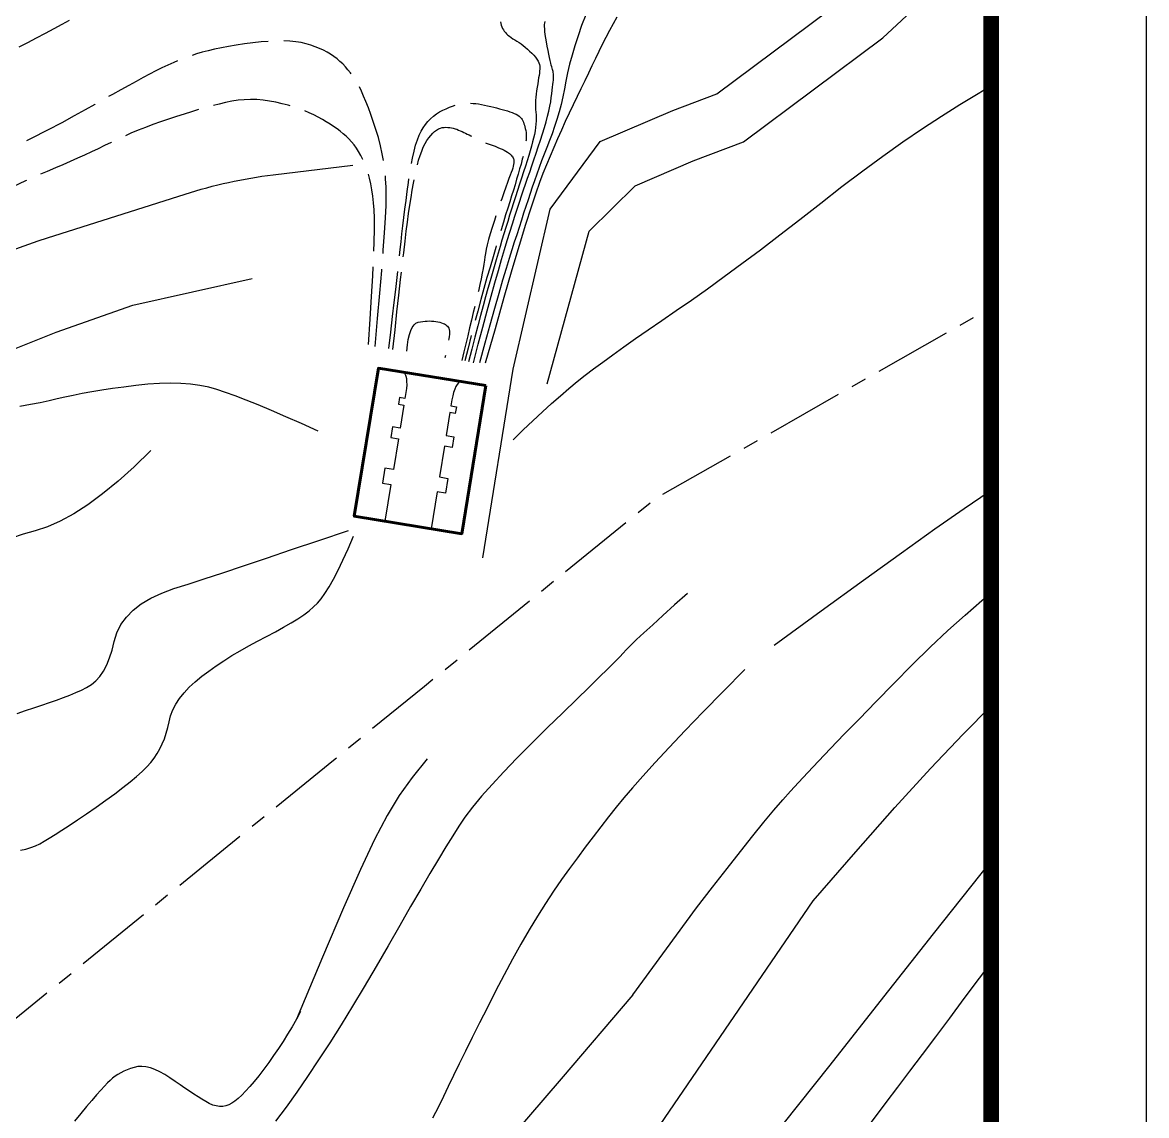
# Model space of a CAD drawing. Header units: millimetres. Extents: x 2456 to 5353, y 685 to 1986.
# Drawn here: x 5229.8 to 5302.1, y 1024.3 to 1094.6 of the extents above; entities that cross this region are included whole.
import ezdxf

# ---------------------------------------------------------------- set-up
doc = ezdxf.new("R2010")
doc.units = ezdxf.units.MM
doc.linetypes.add('CENTER', pattern=[2, 1.25, -0.25, 0.25, -0.25])
doc.linetypes.add('X11', pattern=[6, 5, -1])
doc.layers.get('0').update_dxf_attribs({"color": 10})
doc.layers.add('0-剖面粗线TS', color=7, linetype='Continuous', lineweight=30)
for name, color, linetype in [('0-外框', 6, 'Continuous'), ('DGX', 8, 'Continuous'), ('DSX', 8, 'Continuous'), ('图框', 7, 'Continuous')]:
    doc.layers.add(name, color=color, linetype=linetype)

msp = doc.modelspace()

# ---------------------------------------------------------------- linework, layer by layer
at = {"color": 252, "lineweight": 60, "true_color": 0x939598}
msp.add_lwpolyline([(5259.629, 1071.2235), (5258.0807, 1061.6985), (5251.1714, 1062.8217), (5252.7197, 1072.3467)], close=True, dxfattribs=at)
at = {"color": 252, "true_color": 0x939598, "flags": 128}
for points in [[(5254.4933, 1070.792), (5254.4291, 1070.3971), (5254.0836, 1070.4533), (5254.0146, 1070.0289), (5254.3601, 1069.9727), (5254.1194, 1068.4922), (5253.6259, 1068.5724), (5253.5136, 1067.8814), (5254.0071, 1067.8012), (5253.6862, 1065.8271), (5253.1433, 1065.9154), (5252.9877, 1064.958), (5253.5305, 1064.8697), (5253.1455, 1062.5008)], [(5257.4544, 1070.3106), (5257.3902, 1069.9158), (5257.7357, 1069.8596), (5257.6667, 1069.4352), (5257.3212, 1069.4914), (5257.0805, 1068.0108), (5257.5741, 1067.9306), (5257.4617, 1067.2396), (5256.9682, 1067.3199), (5256.6473, 1065.3458), (5257.1902, 1065.2575), (5257.0346, 1064.3001), (5256.4917, 1064.3883), (5256.1066, 1062.0194)]]:
    msp.add_lwpolyline(points, dxfattribs=at)
at = {"color": 252, "true_color": 0x939598, "extrusion": (0, 0, -1)}
msp.add_ellipse((5254.0984, 1070.8557), major_axis=(0.2006, 1.2338), ratio=0.32, start_param=6.2829896, end_param=7.8536562, dxfattribs=at)
at = {"color": 252, "true_color": 0x939598}
msp.add_ellipse((5257.8491, 1070.246), major_axis=(0.2006, 1.2338), ratio=0.32, start_param=6.2829896, end_param=7.8536562, dxfattribs=at)
at = {"layer": '0-剖面粗线TS', "color": 252, "linetype": 'Continuous', "true_color": 0x939598, "flags": 128}
for points in [[(5263.7709, 1082.5818), (5266.9859, 1086.9318), (5271.6668, 1088.9271), (5274.503, 1090.0016), (5282.9169, 1096.2994), (5290.172, 1103.0596), (5292.1389, 1105.6653)], [(5269.2345, 1084.0856), (5269.2345, 1084.0856), (5272.9735, 1085.6794), (5276.2048, 1086.9035), (5285.1651, 1093.6103), (5292.1389, 1100.1084)], [(5263.5833, 1071.3444), (5266.2744, 1081.1541), (5269.2345, 1084.0856)], [(5259.4388, 1060.1407), (5261.4025, 1072.28), (5263.7708, 1082.5812)], [(5205.0172, 1058.7414), (5208.556, 1061.4328), (5216.7927, 1067.01), (5222.2164, 1070.3234), (5227.3547, 1072.8305), (5231.9953, 1074.6686), (5236.9324, 1076.4053), (5244.6093, 1078.1129), (5244.6093, 1078.1129)]]:
    msp.add_lwpolyline(points, dxfattribs=at)
msp.add_lwpolyline([(5199.9059, 1064.3514), (5222.153, 1076.7192, -0.049724), (5231.4411, 1080.7341), (5240.2847, 1083.5538, -0.0468534), (5245.9483, 1084.7907), (5251.0731, 1085.4158)], format="xyb", dxfattribs=at)
at = {"layer": '0-剖面粗线TS', "color": 252, "linetype": 'CENTER', "lineweight": 25, "ltscale": 4, "true_color": 0x939598, "flags": 128}
msp.add_lwpolyline([(5220.5506, 1026.1349), (5223.9526, 1026.0931), (5249.8302, 1047.1268), (5255.6829, 1051.884), (5270.5336, 1063.9548), (5292.1389, 1076.2587)], dxfattribs=at)
at = {"layer": '0-外框', "color": 0}
msp.add_lwpolyline([(5302.1389, 698.3151), (5302.1389, 1292.3151), (4461.1389, 1292.3151), (4461.1389, 698.3151)], close=True, dxfattribs=at)
at = {"layer": 'DGX', "color": 252, "linetype": 'Continuous', "true_color": 0x939598}
msp.add_lwpolyline([(5261.4003, 1067.7427), (5262.0407, 1068.3724), (5262.6635, 1068.9703), (5263.2689, 1069.5364), (5263.8567, 1070.0707), (5264.4269, 1070.5731), (5264.9797, 1071.0438), (5265.5149, 1071.4827), (5266.0325, 1071.8897), (5266.5691, 1072.2969), (5267.1611, 1072.7364), (5267.8086, 1073.208), (5268.5114, 1073.7119), (5269.2696, 1074.248), (5270.0833, 1074.8163), (5270.9523, 1075.4169), (5271.8768, 1076.0496), (5272.8553, 1076.7256), (5273.8867, 1077.4558), (5274.9709, 1078.2402), (5276.1079, 1079.0789), (5277.2976, 1079.9718), (5278.5402, 1080.919), (5279.8356, 1081.9204), (5281.1838, 1082.976), (5282.5447, 1084.0336), (5283.8784, 1085.0407), (5285.1848, 1085.9973), (5286.4639, 1086.9035), (5287.7158, 1087.7593), (5288.9404, 1088.5646), (5290.1377, 1089.3194), (5291.3077, 1090.0239), (5292.1389, 1090.5422)], dxfattribs=at)
at = {"layer": 'DGX', "color": 252, "linetype": 'Continuous', "true_color": 0x939598, "flags": 128}
for points in [[(5248.8423, 1068.2999), (5247.767, 1068.7845), (5246.7665, 1069.2262), (5245.8409, 1069.6249), (5244.9902, 1069.9806), (5244.2142, 1070.2933), (5243.5132, 1070.563), (5242.887, 1070.7897), (5242.3356, 1070.9733), (5241.8045, 1071.1193), (5241.239, 1071.2329), (5240.6392, 1071.3141), (5240.0049, 1071.3628), (5239.3363, 1071.3792), (5238.6333, 1071.3631), (5237.8959, 1071.3146), (5237.1241, 1071.2337), (5236.3545, 1071.1352), (5235.6234, 1071.0339), (5234.931, 1070.9297), (5234.2772, 1070.8227), (5233.662, 1070.7129), (5233.0854, 1070.6002), (5232.5474, 1070.4847), (5232.048, 1070.3664), (5231.5386, 1070.2465), (5230.9709, 1070.1262), (5230.3447, 1070.0054), (5229.66, 1069.8842)], [(5238.0746, 1067.0476), (5237.0015, 1066.0082), (5235.9694, 1065.0811), (5234.9783, 1064.2664), (5234.0282, 1063.5641), (5233.119, 1062.9742), (5232.2508, 1062.4966), (5231.4236, 1062.1313), (5230.6374, 1061.8785), (5229.8744, 1061.6644), (5229.1171, 1061.4154)]]:
    msp.add_lwpolyline(points, dxfattribs=at)
at = {"layer": 'DGX', "linetype": 'Continuous'}
for points in [[(5278.1898, 1054.5315), (5281.1979, 1056.7325), (5283.9238, 1058.7119), (5286.3677, 1060.4695), (5288.5296, 1062.0054), (5290.4093, 1063.3197), (5292.007, 1064.4123), (5292.1389, 1064.4996)], [(5272.6181, 1057.8594), (5271.7777, 1057.1105), (5271.0288, 1056.438), (5270.3716, 1055.842), (5269.8059, 1055.3225), (5269.3318, 1054.8794), (5268.9493, 1054.5128), (5268.6584, 1054.2226), (5268.4591, 1054.0089), (5268.2486, 1053.7802), (5267.9242, 1053.4451), (5267.4857, 1053.0036), (5266.9334, 1052.4556), (5266.267, 1051.8013), (5265.4867, 1051.0405), (5264.5925, 1050.1732), (5263.5843, 1049.1996), (5262.5633, 1048.2022), (5261.6306, 1047.2636), (5260.7863, 1046.3839), (5260.0304, 1045.5631), (5259.3629, 1044.8011), (5258.7837, 1044.098), (5258.2929, 1043.4538), (5257.8904, 1042.8684), (5257.5059, 1042.2619), (5257.0688, 1041.5542), (5256.5792, 1040.7453), (5256.0371, 1039.8353), (5255.4425, 1038.824), (5254.7954, 1037.7116), (5254.0957, 1036.498), (5253.3435, 1035.1832), (5252.5706, 1033.8413), (5251.809, 1032.5463), (5251.0584, 1031.2981), (5250.3191, 1030.0968), (5249.5909, 1028.9423), (5248.8739, 1027.8348), (5248.1681, 1026.7741), (5247.4735, 1025.7603), (5246.7884, 1024.7989), (5246.1113, 1023.8953)], [(5273.1963, 1037.6324), (5274.2095, 1038.9495), (5275.149, 1040.1584), (5276.0147, 1041.2592), (5276.8066, 1042.2518), (5277.5248, 1043.1363), (5278.1691, 1043.9127), (5278.7397, 1044.5809), (5279.2366, 1045.1409), (5279.7428, 1045.6919), (5280.3417, 1046.3328), (5281.0333, 1047.0636), (5281.8175, 1047.8843), (5282.6943, 1048.795), (5283.6638, 1049.7956), (5284.7259, 1050.8861), (5285.8806, 1052.0666), (5287.0683, 1053.2604), (5288.2293, 1054.3912), (5289.3635, 1055.4589), (5290.471, 1056.4634), (5291.5518, 1057.4049), (5292.1389, 1057.8941)], [(5276.2966, 1052.9556), (5274.8987, 1051.5385), (5273.6222, 1050.2313), (5272.467, 1049.0341), (5271.4332, 1047.9467), (5270.5207, 1046.9693), (5269.7296, 1046.1019), (5269.0599, 1045.3443), (5268.5115, 1044.6967), (5268.0222, 1044.096), (5267.5297, 1043.4792), (5267.034, 1042.8464), (5266.5351, 1042.1975), (5266.033, 1041.5325), (5265.5278, 1040.8514), (5265.0193, 1040.1543), (5264.5076, 1039.4411), (5263.9922, 1038.6977), (5263.4724, 1037.9102), (5262.9484, 1037.0783), (5262.4201, 1036.2023), (5261.8874, 1035.2821), (5261.3504, 1034.3176), (5260.8092, 1033.3088), (5260.2636, 1032.2559), (5259.7319, 1031.2094), (5259.2322, 1030.2199), (5258.7645, 1029.2874), (5258.3288, 1028.412), (5257.9251, 1027.5936), (5257.5535, 1026.8322), (5257.2138, 1026.1279), (5256.9062, 1025.4806), (5256.5824, 1024.826), (5256.1944, 1024.1)], [(5280.6977, 1038.0776), (5283.4327, 1041.2329), (5285.9502, 1044.0712), (5288.25, 1046.5924), (5290.3322, 1048.7965), (5292.1389, 1050.6251)], [(5255.8639, 1047.2207), (5254.8986, 1046.0185), (5254.0629, 1044.8479), (5253.2794, 1043.5655), (5252.4709, 1042.0279), (5251.5603, 1040.0918), (5250.4702, 1037.6138), (5249.1235, 1034.4505), (5247.443, 1030.4586)], [(5270.5448, 1014.3466), (5273.1606, 1017.1015), (5275.8912, 1020.231), (5278.7598, 1023.7078), (5281.7899, 1027.5045), (5285.0048, 1031.5937), (5288.4281, 1035.948), (5292.0831, 1040.5401), (5292.1389, 1040.6086)], [(5270.2536, 1022.7863), (5280.6977, 1038.0776)], [(5269.0876, 1032.0246), (5273.1963, 1037.6324)], [(5270.2074, 1002.4133), (5273.4508, 1007.388), (5275.9835, 1011.2834), (5277.9128, 1014.2585), (5279.3463, 1016.4723), (5280.3912, 1018.0835), (5281.155, 1019.2512), (5281.7451, 1020.1344), (5282.2689, 1020.8918), (5282.8157, 1021.6565), (5283.4029, 1022.4575), (5284.0297, 1023.2977), (5284.6955, 1024.1802), (5285.3995, 1025.108), (5286.1411, 1026.084), (5286.9194, 1027.1113), (5287.7339, 1028.193), (5288.5847, 1029.3316), (5289.4756, 1030.5285), (5290.4112, 1031.7847), (5291.3963, 1033.1012), (5292.1389, 1034.0858)], [(5269.0876, 1032.0246), (5264.4775, 1026.6296), (5260.4133, 1021.8914)], [(5247.7137, 1030.9531), (5247.443, 1030.4586), (5247.1648, 1029.9726), (5246.8793, 1029.495), (5246.5863, 1029.0259), (5246.2859, 1028.5652), (5245.978, 1028.1129), (5245.6628, 1027.669), (5245.3401, 1027.2336), (5245.0225, 1026.8222), (5244.7224, 1026.4502), (5244.4398, 1026.1176), (5244.1748, 1025.8245), (5243.9274, 1025.5708), (5243.6974, 1025.3566), (5243.485, 1025.1818), (5243.2902, 1025.0465), (5243.1012, 1024.9471), (5242.9062, 1024.8802), (5242.7053, 1024.8458), (5242.4984, 1024.8437), (5242.2856, 1024.8742), (5242.0669, 1024.9371), (5241.8422, 1025.0325), (5241.6116, 1025.1603), (5241.3713, 1025.3101), (5241.1175, 1025.4715), (5240.8503, 1025.6444), (5240.5696, 1025.8289), (5240.2755, 1026.025), (5239.9679, 1026.2326), (5239.6469, 1026.4518), (5239.3124, 1026.6825), (5238.9777, 1026.9001), (5238.656, 1027.0797), (5238.3474, 1027.2213), (5238.0518, 1027.3249), (5237.7693, 1027.3906), (5237.4999, 1027.4183), (5237.2435, 1027.4081), (5237.0002, 1027.3599), (5236.7689, 1027.2881), (5236.5486, 1027.2069), (5236.3393, 1027.1164), (5236.141, 1027.0166), (5235.9538, 1026.9074), (5235.7776, 1026.7889), (5235.6124, 1026.6611), (5235.4582, 1026.524), (5235.2922, 1026.3591), (5235.0919, 1026.1478), (5234.857, 1025.8901), (5234.5878, 1025.5861), (5234.284, 1025.2358), (5233.9458, 1024.8391), (5233.5732, 1024.3961), (5233.1661, 1023.9067)]]:
    msp.add_lwpolyline(points, dxfattribs=at)
at = {"layer": 'DGX', "linetype": 'Continuous', "flags": 128}
for points in [[(5229.4851, 1050.1349), (5230.0136, 1050.3283), (5230.5437, 1050.5021), (5231.0614, 1050.6659), (5231.5527, 1050.8292), (5232.0176, 1050.992), (5232.4562, 1051.1543), (5232.8684, 1051.316), (5233.2543, 1051.4772), (5233.6138, 1051.6379), (5233.9468, 1051.798), (5234.2546, 1051.9843), (5234.5382, 1052.2233), (5234.7975, 1052.5152), (5235.0326, 1052.8598), (5235.2435, 1053.2572), (5235.4302, 1053.7073), (5235.5926, 1054.2103), (5235.7308, 1054.766), (5235.901, 1055.3284), (5236.1597, 1055.8515), (5236.5068, 1056.3351), (5236.9422, 1056.7793), (5237.4661, 1057.1841), (5238.0783, 1057.5496), (5238.779, 1057.8756), (5239.568, 1058.1622), (5240.4727, 1058.4544), (5241.5201, 1058.797), (5242.7102, 1059.19), (5244.0432, 1059.6334), (5245.5189, 1060.1273), (5247.1374, 1060.6715), (5248.8986, 1061.2662), (5250.8026, 1061.9113)], [(5229.6918, 1041.3258), (5230.0426, 1041.4036), (5230.3658, 1041.4992), (5230.6613, 1041.6126), (5230.9293, 1041.7439), (5231.2085, 1041.9034), (5231.5378, 1042.1019), (5231.9173, 1042.3392), (5232.3469, 1042.6153), (5232.8267, 1042.9303), (5233.3566, 1043.2842), (5233.9366, 1043.6769), (5234.5668, 1044.1084), (5235.195, 1044.548), (5235.7691, 1044.9647), (5236.289, 1045.3584), (5236.7548, 1045.7293), (5237.1664, 1046.0774), (5237.5239, 1046.4025), (5237.8273, 1046.7047), (5238.0765, 1046.9841), (5238.2894, 1047.2594), (5238.4837, 1047.5495), (5238.6593, 1047.8543), (5238.8164, 1048.1739), (5238.9549, 1048.5083), (5239.0748, 1048.8574), (5239.176, 1049.2213), (5239.2587, 1049.6), (5239.3556, 1049.9834), (5239.4997, 1050.3616), (5239.691, 1050.7345), (5239.9294, 1051.1022), (5240.2149, 1051.4647), (5240.5476, 1051.8219), (5240.9274, 1052.1738), (5241.3544, 1052.5205), (5241.8139, 1052.8618), (5242.2913, 1053.1974), (5242.7864, 1053.5274), (5243.2995, 1053.8517), (5243.8303, 1054.1704), (5244.379, 1054.4834), (5244.9455, 1054.7908), (5245.5299, 1055.0926), (5246.1001, 1055.3875), (5246.624, 1055.6743), (5247.1018, 1055.953), (5247.5333, 1056.2236), (5247.9187, 1056.4861), (5248.2578, 1056.7405), (5248.5507, 1056.9868), (5248.7974, 1057.225), (5249.0295, 1057.4972), (5249.2784, 1057.8454), (5249.5443, 1058.2696), (5249.8272, 1058.7698), (5250.1269, 1059.3461), (5250.4436, 1059.9983), (5250.7773, 1060.7266), (5251.1278, 1061.5309)]]:
    msp.add_lwpolyline(points, dxfattribs=at)
at = {"layer": 'DSX', "color": 252, "linetype": 'X11', "true_color": 0x939598}
for points in [[(5266.0567, 1095.0766), (5265.7982, 1094.3903), (5265.5656, 1093.7302), (5265.3588, 1093.0963), (5265.178, 1092.4888), (5265.023, 1091.9075), (5264.8939, 1091.3524), (5264.7906, 1090.8237), (5264.695, 1090.3126), (5264.5888, 1089.8106), (5264.4718, 1089.3177), (5264.3442, 1088.8339), (5264.2059, 1088.3592), (5264.057, 1087.8936), (5263.8974, 1087.4371), (5263.7271, 1086.9897), (5263.5541, 1086.5491), (5263.3861, 1086.1128), (5263.2232, 1085.6809), (5263.0655, 1085.2534), (5262.9128, 1084.8303), (5262.7652, 1084.4115), (5262.6227, 1083.9972), (5262.4853, 1083.5872), (5262.3488, 1083.1737), (5262.2091, 1082.7489), (5262.0661, 1082.3128), (5261.9198, 1081.8654), (5261.7702, 1081.4067), (5261.6174, 1080.9366), (5261.4614, 1080.4553), (5261.3021, 1079.9626), (5261.1289, 1079.4127), (5260.9312, 1078.76), (5260.709, 1078.0043), (5260.4624, 1077.1456), (5260.1913, 1076.184), (5259.8957, 1075.1195), (5259.5757, 1073.9521), (5259.2311, 1072.6817)], [(5268.0591, 1094.942), (5267.8178, 1094.5049), (5267.5819, 1094.0649), (5267.3513, 1093.622), (5267.1261, 1093.1762), (5266.9062, 1092.7275), (5266.6864, 1092.2716), (5266.4613, 1091.804), (5266.231, 1091.3249), (5265.9954, 1090.8342), (5265.7546, 1090.3319), (5265.5086, 1089.818), (5265.2573, 1089.2925), (5265.0008, 1088.7554), (5264.7441, 1088.2107), (5264.4925, 1087.6622), (5264.2458, 1087.11), (5264.0042, 1086.554), (5263.7676, 1085.9944), (5263.5359, 1085.4309), (5263.3093, 1084.8638), (5263.0877, 1084.2928), (5262.8415, 1083.61), (5262.541, 1082.7068), (5262.1863, 1081.5835), (5261.7774, 1080.24), (5261.3142, 1078.6762), (5260.7969, 1076.8923), (5260.2252, 1074.8881), (5259.5994, 1072.6637)], [(5232.8245, 1094.719), (5232.3464, 1094.4631), (5231.8317, 1094.1868), (5231.2805, 1093.8901), (5230.712, 1093.5871), (5230.1454, 1093.2916), (5229.5807, 1093.0038)], [(5260.5697, 1094.6303), (5260.594, 1094.5166), (5260.6252, 1094.4088), (5260.6632, 1094.3068), (5260.708, 1094.2106), (5260.7597, 1094.1202), (5260.8195, 1094.0335), (5260.8888, 1093.9482), (5260.9677, 1093.8646), (5261.0561, 1093.7824), (5261.154, 1093.7018), (5261.2614, 1093.6226), (5261.3784, 1093.5451), (5261.5049, 1093.469), (5261.6365, 1093.3898), (5261.7691, 1093.3029), (5261.9025, 1093.2082), (5262.0369, 1093.1058), (5262.1721, 1092.9956), (5262.3082, 1092.8777), (5262.4452, 1092.752), (5262.583, 1092.6186), (5262.7124, 1092.484), (5262.8237, 1092.3548), (5262.917, 1092.231), (5262.9923, 1092.1127), (5263.0497, 1091.9998), (5263.089, 1091.8923), (5263.1103, 1091.7902), (5263.1137, 1091.6935), (5263.1059, 1091.5914), (5263.0938, 1091.4732), (5263.0775, 1091.3388), (5263.0569, 1091.1882), (5263.032, 1091.0213), (5263.0028, 1090.8384), (5262.9693, 1090.6392), (5262.9316, 1090.4238), (5262.8955, 1090.2032), (5262.867, 1089.9885), (5262.846, 1089.7797), (5262.8325, 1089.5766), (5262.8266, 1089.3794), (5262.8282, 1089.1881), (5262.8374, 1089.0025), (5262.8542, 1088.8228), (5262.8698, 1088.6421), (5262.8756, 1088.4534), (5262.8716, 1088.2567), (5262.8578, 1088.052), (5262.8343, 1087.8393), (5262.8009, 1087.6187), (5262.7578, 1087.3901), (5262.7048, 1087.1535), (5262.6422, 1086.9027), (5262.5702, 1086.6318), (5262.4886, 1086.3405), (5262.3975, 1086.0289), (5262.2969, 1085.6971), (5262.1868, 1085.345), (5262.0672, 1084.9727), (5261.9381, 1084.58), (5261.805, 1084.1779), (5261.6734, 1083.7769), (5261.5433, 1083.3773), (5261.4148, 1082.9789), (5261.2877, 1082.5817), (5261.1622, 1082.1858), (5261.0382, 1081.7912), (5260.9157, 1081.3978), (5260.7933, 1081.0005), (5260.6697, 1080.5943), (5260.5448, 1080.179), (5260.4187, 1079.7547), (5260.2913, 1079.3213), (5260.1627, 1078.879), (5260.0328, 1078.4277), (5259.9017, 1077.9673), (5259.7648, 1077.4793), (5259.6175, 1076.9448), (5259.46, 1076.3639), (5259.2921, 1075.7366), (5259.1139, 1075.0628), (5258.9254, 1074.3427), (5258.7266, 1073.5761), (5258.5175, 1072.7631)], [(5258.8381, 1072.6953), (5259.1503, 1073.8863), (5259.4447, 1074.9972), (5259.7213, 1076.0279), (5259.9801, 1076.9786), (5260.2211, 1077.8491), (5260.4443, 1078.6395), (5260.6497, 1079.3498), (5260.8373, 1079.98), (5261.0129, 1080.5563), (5261.1821, 1081.1052), (5261.3449, 1081.6266), (5261.5014, 1082.1205), (5261.6515, 1082.5869), (5261.7952, 1083.0259), (5261.9326, 1083.4373), (5262.0637, 1083.8213), (5262.1924, 1084.1951), (5262.323, 1084.5762), (5262.4554, 1084.9645), (5262.5896, 1085.36), (5262.7256, 1085.7627), (5262.8634, 1086.1726), (5263.003, 1086.5897), (5263.1445, 1087.0141), (5263.28, 1087.4314), (5263.4019, 1087.8275), (5263.5101, 1088.2023), (5263.6048, 1088.5559), (5263.6857, 1088.8881), (5263.7531, 1089.1992), (5263.8068, 1089.4889), (5263.8468, 1089.7574), (5263.8782, 1090.0036), (5263.9056, 1090.2267), (5263.9293, 1090.4265), (5263.9491, 1090.6032), (5263.9651, 1090.7566), (5263.9772, 1090.8868), (5263.9855, 1090.9939), (5263.99, 1091.0777), (5263.9908, 1091.1498), (5263.9882, 1091.2216), (5263.9821, 1091.2932), (5263.9726, 1091.3644), (5263.9597, 1091.4354), (5263.9433, 1091.5061), (5263.9234, 1091.5764), (5263.9001, 1091.6465), (5263.8733, 1091.73), (5263.8428, 1091.8403), (5263.8087, 1091.9775), (5263.7708, 1092.1416), (5263.7294, 1092.3326), (5263.6842, 1092.5505), (5263.6354, 1092.7953), (5263.583, 1093.067), (5263.533, 1093.3397), (5263.4917, 1093.5874), (5263.459, 1093.8102), (5263.435, 1094.008), (5263.4196, 1094.181), (5263.4129, 1094.3289), (5263.4148, 1094.452), (5263.4254, 1094.5501), (5263.4489, 1094.6612)]]:
    msp.add_lwpolyline(points, dxfattribs=at)
at = {"layer": 'DSX', "color": 252, "linetype": 'X11', "true_color": 0x939598, "flags": 128}
for points in [[(5252.5034, 1073.7472), (5252.6697, 1075.546), (5252.8143, 1077.1774), (5252.9371, 1078.6413), (5253.0382, 1079.9377), (5253.1174, 1081.0667), (5253.1749, 1082.0283), (5253.2107, 1082.8223), (5253.2247, 1083.449), (5253.217, 1083.9906), (5253.1878, 1084.5296), (5253.1372, 1085.066), (5253.065, 1085.5998), (5252.9714, 1086.131), (5252.8562, 1086.6596), (5252.7196, 1087.1856), (5252.5614, 1087.7091), (5252.3948, 1088.2128), (5252.2326, 1088.6798), (5252.075, 1089.1101), (5251.9219, 1089.5037), (5251.7733, 1089.8605), (5251.6292, 1090.1806), (5251.4896, 1090.464), (5251.3545, 1090.7106), (5251.2181, 1090.9344), (5251.0743, 1091.1493), (5250.9232, 1091.3554), (5250.7647, 1091.5526), (5250.599, 1091.7409), (5250.426, 1091.9203), (5250.2456, 1092.0908), (5250.058, 1092.2524), (5249.8596, 1092.4051), (5249.6473, 1092.5486), (5249.4209, 1092.6831), (5249.1806, 1092.8084), (5248.9262, 1092.9246), (5248.6578, 1093.0317), (5248.3754, 1093.1297), (5248.079, 1093.2185), (5247.7597, 1093.2933), (5247.4089, 1093.3491), (5247.0265, 1093.3859), (5246.6125, 1093.4036), (5246.1668, 1093.4023), (5245.6896, 1093.382), (5245.1807, 1093.3427), (5244.6403, 1093.2843), (5244.0968, 1093.2137), (5243.579, 1093.1374), (5243.0867, 1093.0557), (5242.6199, 1092.9683), (5242.1788, 1092.8754), (5241.7632, 1092.7769), (5241.3732, 1092.6729), (5241.0088, 1092.5633), (5240.654, 1092.4446), (5240.2931, 1092.3135), (5239.926, 1092.1698), (5239.5527, 1092.0137), (5239.1732, 1091.845), (5238.7875, 1091.6639), (5238.3957, 1091.4702), (5237.9976, 1091.2641), (5237.5818, 1091.0423), (5237.1367, 1090.8017), (5236.6622, 1090.5422), (5236.1584, 1090.264), (5235.6253, 1089.9669), (5235.0628, 1089.6511), (5234.471, 1089.3164), (5233.8499, 1088.9629), (5233.1567, 1088.5759), (5232.3486, 1088.1404), (5231.4256, 1087.6565), (5230.3877, 1087.1242), (5229.2349, 1086.5435), (5227.9673, 1085.9144), (5226.5847, 1085.237), (5225.0872, 1084.5111), (5223.6001, 1083.7874), (5222.2485, 1083.1164), (5221.0326, 1082.4982), (5219.9521, 1081.9327), (5219.0073, 1081.42), (5218.198, 1080.96), (5217.5243, 1080.5528), (5216.9861, 1080.1983), (5216.4832, 1079.8498), (5215.9151, 1079.4605), (5215.2818, 1079.0303), (5214.5834, 1078.5594), (5213.8199, 1078.0476), (5212.9912, 1077.495), (5212.0973, 1076.9016), (5211.1383, 1076.2674), (5210.1791, 1075.6348), (5209.2846, 1075.0461), (5208.4548, 1074.5015), (5207.6898, 1074.0007), (5206.9894, 1073.544), (5206.3538, 1073.1312), (5205.7829, 1072.7624), (5205.2768, 1072.4376), (5204.728, 1072.1095), (5204.0293, 1071.7311), (5203.1806, 1071.3024), (5202.182, 1070.8232), (5201.0335, 1070.2937), (5199.735, 1069.7137), (5198.2866, 1069.0835), (5196.6883, 1068.4028)], [(5252.083, 1073.8803), (5252.1942, 1075.5021), (5252.2866, 1076.9696), (5252.3604, 1078.2829), (5252.4154, 1079.4419), (5252.4518, 1080.4466), (5252.4695, 1081.297), (5252.4684, 1081.9932), (5252.4487, 1082.5351), (5252.4139, 1082.9883), (5252.3675, 1083.4183), (5252.3096, 1083.8252), (5252.2402, 1084.2089), (5252.1593, 1084.5694), (5252.0668, 1084.9068), (5251.9628, 1085.221), (5251.8473, 1085.5121), (5251.7225, 1085.7841), (5251.5905, 1086.0412), (5251.4514, 1086.2835), (5251.3052, 1086.5108), (5251.1519, 1086.7232), (5250.9914, 1086.9207), (5250.8237, 1087.1033), (5250.649, 1087.271), (5250.4649, 1087.4304), (5250.2691, 1087.5884), (5250.0618, 1087.7447), (5249.8428, 1087.8996), (5249.6122, 1088.0529), (5249.37, 1088.2047), (5249.1162, 1088.3549), (5248.8508, 1088.5036), (5248.5709, 1088.648), (5248.2737, 1088.7852), (5247.9592, 1088.9154), (5247.6274, 1089.0383), (5247.2782, 1089.1542), (5246.9118, 1089.2629), (5246.528, 1089.3645), (5246.1269, 1089.459), (5245.7178, 1089.5383), (5245.3099, 1089.5944), (5244.9032, 1089.6274), (5244.4978, 1089.6371), (5244.0936, 1089.6236), (5243.6906, 1089.587), (5243.2888, 1089.5272), (5242.8883, 1089.4441), (5242.4811, 1089.3446), (5242.0591, 1089.2353), (5241.6225, 1089.1162), (5241.1711, 1088.9874), (5240.705, 1088.8488), (5240.2243, 1088.7004), (5239.7288, 1088.5422), (5239.2186, 1088.3742), (5238.708, 1088.1995), (5238.2111, 1088.021), (5237.7281, 1087.8387), (5237.2589, 1087.6526), (5236.8035, 1087.4628), (5236.3619, 1087.2692), (5235.9341, 1087.0719), (5235.5202, 1086.8707), (5235.108, 1086.6676), (5234.6858, 1086.4641), (5234.2533, 1086.2603), (5233.8108, 1086.0563), (5233.3581, 1085.8519), (5232.8953, 1085.6472), (5232.4224, 1085.4422), (5231.9393, 1085.2369), (5231.4014, 1085.0062), (5230.7643, 1084.7252), (5230.0278, 1084.3938), (5229.192, 1084.012), (5228.2569, 1083.5798), (5227.2225, 1083.0972), (5226.0887, 1082.5642), (5224.8556, 1081.9808), (5223.6235, 1081.3863), (5222.4928, 1080.8197), (5221.4635, 1080.281), (5220.5355, 1079.7704), (5219.709, 1079.2878), (5218.9838, 1078.8331), (5218.36, 1078.4064), (5217.8376, 1078.0077), (5217.3637, 1077.6247), (5216.8853, 1077.245), (5216.4024, 1076.8687), (5215.915, 1076.4958), (5215.4231, 1076.1263), (5214.9268, 1075.7601), (5214.4259, 1075.3973), (5213.9206, 1075.0379), (5213.2423, 1074.588), (5212.2223, 1073.9537), (5210.8608, 1073.1351), (5209.1578, 1072.1322), (5207.1131, 1070.9449), (5204.7268, 1069.5732), (5201.999, 1068.0172), (5198.9296, 1066.2769)], [(5253.3971, 1073.6072), (5253.5213, 1074.675), (5253.6361, 1075.6656), (5253.7413, 1076.5789), (5253.8371, 1077.4148), (5253.9235, 1078.1735), (5254.0004, 1078.8549), (5254.0678, 1079.4589), (5254.1258, 1079.9857), (5254.1805, 1080.4802), (5254.2384, 1080.9875), (5254.2993, 1081.5077), (5254.3634, 1082.0406), (5254.4304, 1082.5863), (5254.5006, 1083.1449), (5254.5739, 1083.7163), (5254.6502, 1084.3004), (5254.7312, 1084.8687), (5254.8185, 1085.3922), (5254.912, 1085.8712), (5255.0119, 1086.3054), (5255.118, 1086.695), (5255.2304, 1087.04), (5255.3491, 1087.3402), (5255.474, 1087.5959), (5255.6079, 1087.8211), (5255.7533, 1088.0302), (5255.9103, 1088.2233), (5256.0789, 1088.4002), (5256.2591, 1088.5611), (5256.4509, 1088.7059), (5256.6542, 1088.8346), (5256.8691, 1088.9471), (5257.0853, 1089.0456), (5257.2925, 1089.132), (5257.4905, 1089.2063), (5257.6796, 1089.2686), (5257.8596, 1089.3187), (5258.0306, 1089.3567), (5258.1925, 1089.3827), (5258.3454, 1089.3965), (5258.4971, 1089.4009), (5258.6556, 1089.3982), (5258.8209, 1089.3887), (5258.9929, 1089.3721), (5259.1717, 1089.3486), (5259.3573, 1089.3182), (5259.5496, 1089.2808), (5259.7488, 1089.2365), (5259.9483, 1089.1885), (5260.142, 1089.1404), (5260.3299, 1089.092), (5260.5119, 1089.0434), (5260.688, 1088.9946), (5260.8583, 1088.9455), (5261.0228, 1088.8962), (5261.1813, 1088.8467), (5261.3299, 1088.7954), (5261.4641, 1088.7407), (5261.5841, 1088.6825), (5261.6899, 1088.6209), (5261.7814, 1088.5558), (5261.8587, 1088.4874), (5261.9217, 1088.4155), (5261.9705, 1088.3402), (5262.0108, 1088.2598), (5262.0486, 1088.1729), (5262.0837, 1088.0794), (5262.1162, 1087.9792), (5262.1461, 1087.8725), (5262.1734, 1087.7591), (5262.1981, 1087.6391), (5262.2202, 1087.5126), (5262.2347, 1087.372), (5262.2364, 1087.2099), (5262.2255, 1087.0264), (5262.2018, 1086.8214), (5262.1655, 1086.595), (5262.1165, 1086.3471), (5262.0547, 1086.0778), (5261.9803, 1085.7871), (5261.897, 1085.4805), (5261.8086, 1085.1639), (5261.715, 1084.8371), (5261.6164, 1084.5003), (5261.5126, 1084.1534), (5261.4037, 1083.7964), (5261.2897, 1083.4293), (5261.1706, 1083.0521), (5261.0444, 1082.6521), (5260.909, 1082.2166), (5260.7644, 1081.7455), (5260.6107, 1081.2389), (5260.4477, 1080.6968), (5260.2757, 1080.1191), (5260.0944, 1079.5059), (5259.904, 1078.8572), (5259.708, 1078.1795), (5259.5103, 1077.4796), (5259.3109, 1076.7573), (5259.1096, 1076.0128), (5258.9065, 1075.2459), (5258.7016, 1074.4567), (5258.495, 1073.6453), (5258.2865, 1072.8115)], [(5253.6553, 1073.5494), (5253.7903, 1074.8044), (5253.9175, 1075.9725), (5254.0367, 1077.0537), (5254.1481, 1078.0481), (5254.2516, 1078.9557), (5254.3472, 1079.7763), (5254.4349, 1080.5102), (5254.5147, 1081.1572), (5254.5909, 1081.7461), (5254.6675, 1082.3057), (5254.7448, 1082.836), (5254.8225, 1083.337), (5254.9009, 1083.8087), (5254.9797, 1084.251), (5255.0591, 1084.6641), (5255.1391, 1085.0479), (5255.2221, 1085.404), (5255.3109, 1085.7344), (5255.4054, 1086.039), (5255.5055, 1086.3178), (5255.6114, 1086.5708), (5255.7229, 1086.798), (5255.8402, 1086.9994), (5255.9631, 1087.175), (5256.0886, 1087.3278), (5256.2135, 1087.4609), (5256.3377, 1087.5741), (5256.4614, 1087.6676), (5256.5843, 1087.7413), (5256.7067, 1087.7952), (5256.8285, 1087.8294), (5256.9496, 1087.8438), (5257.0698, 1087.845), (5257.1889, 1087.8398), (5257.3068, 1087.8281), (5257.4235, 1087.8099), (5257.539, 1087.7853), (5257.6534, 1087.7541), (5257.7665, 1087.7165), (5257.8785, 1087.6725), (5257.9902, 1087.6241), (5258.1025, 1087.5738), (5258.2153, 1087.5214), (5258.3286, 1087.467), (5258.4424, 1087.4105), (5258.5569, 1087.3521), (5258.6718, 1087.2915), (5258.7873, 1087.229), (5258.9081, 1087.165), (5259.039, 1087.1002), (5259.1799, 1087.0345), (5259.3309, 1086.9679), (5259.4919, 1086.9005), (5259.663, 1086.8322), (5259.8442, 1086.763), (5260.0354, 1086.693), (5260.2237, 1086.6238), (5260.3959, 1086.5568), (5260.5522, 1086.4921), (5260.6926, 1086.4298), (5260.8169, 1086.3697), (5260.9253, 1086.312), (5261.0176, 1086.2565), (5261.094, 1086.2034), (5261.1592, 1086.1512), (5261.2177, 1086.0985), (5261.2697, 1086.0453), (5261.3151, 1085.9917), (5261.354, 1085.9375), (5261.3863, 1085.8829), (5261.412, 1085.8277), (5261.4312, 1085.7721), (5261.4425, 1085.7103), (5261.4447, 1085.6365), (5261.4377, 1085.5508), (5261.4216, 1085.4531), (5261.3964, 1085.3434), (5261.362, 1085.2219), (5261.3184, 1085.0883), (5261.2658, 1084.9428), (5261.2013, 1084.7695), (5261.1225, 1084.5523), (5261.0293, 1084.2914), (5260.9217, 1083.9867), (5260.7996, 1083.6382), (5260.6632, 1083.2459), (5260.5124, 1082.8099), (5260.3472, 1082.33), (5260.1843, 1081.847), (5260.0405, 1081.4016), (5259.9157, 1080.9936), (5259.8099, 1080.6232), (5259.7232, 1080.2904), (5259.6555, 1079.995), (5259.6068, 1079.7372), (5259.5772, 1079.5169), (5259.5514, 1079.2992), (5259.5143, 1079.0492), (5259.4658, 1078.7667), (5259.406, 1078.4519), (5259.3349, 1078.1047), (5259.2524, 1077.7251), (5259.1585, 1077.3131), (5259.0533, 1076.8688), (5258.9413, 1076.403), (5258.8268, 1075.9268), (5258.71, 1075.4401), (5258.5908, 1074.943), (5258.4692, 1074.4354), (5258.3452, 1073.9173), (5258.2188, 1073.3888), (5258.09, 1072.8499)], [(5254.5491, 1073.4406), (5254.5907, 1073.8454), (5254.6465, 1074.2009), (5254.7167, 1074.5071), (5254.8011, 1074.7641), (5254.8999, 1074.9717), (5255.0129, 1075.13), (5255.1401, 1075.2391), (5255.2817, 1075.2989), (5255.4296, 1075.3304), (5255.5759, 1075.3548), (5255.7206, 1075.3721), (5255.8637, 1075.3822), (5256.0052, 1075.3851), (5256.1451, 1075.381), (5256.2834, 1075.3696), (5256.42, 1075.3512), (5256.5506, 1075.3272), (5256.6705, 1075.2993), (5256.7797, 1075.2674), (5256.8782, 1075.2317), (5256.966, 1075.192), (5257.0431, 1075.1484), (5257.1096, 1075.1009), (5257.1653, 1075.0495), (5257.2109, 1074.99), (5257.2466, 1074.9185), (5257.2725, 1074.8348), (5257.2886, 1074.7391), (5257.2949, 1074.6312), (5257.2914, 1074.5112), (5257.2781, 1074.3791), (5257.255, 1074.2349), (5257.2264, 1074.0843), (5257.1966, 1073.9333), (5257.1657, 1073.7816), (5257.1336, 1073.6294), (5257.1003, 1073.4767), (5257.0659, 1073.3234), (5257.0303, 1073.1695), (5256.9935, 1073.0151)]]:
    msp.add_lwpolyline(points, dxfattribs=at)
at = {"layer": '图框', "color": 0, "const_width": 1}
msp.add_lwpolyline([(4486.1389, 708.3151), (4486.1389, 1282.3151), (5292.1389, 1282.3151), (5292.1389, 708.3151), (4486.1389, 708.3151)], dxfattribs=at)

doc.saveas('drawing.dxf')
